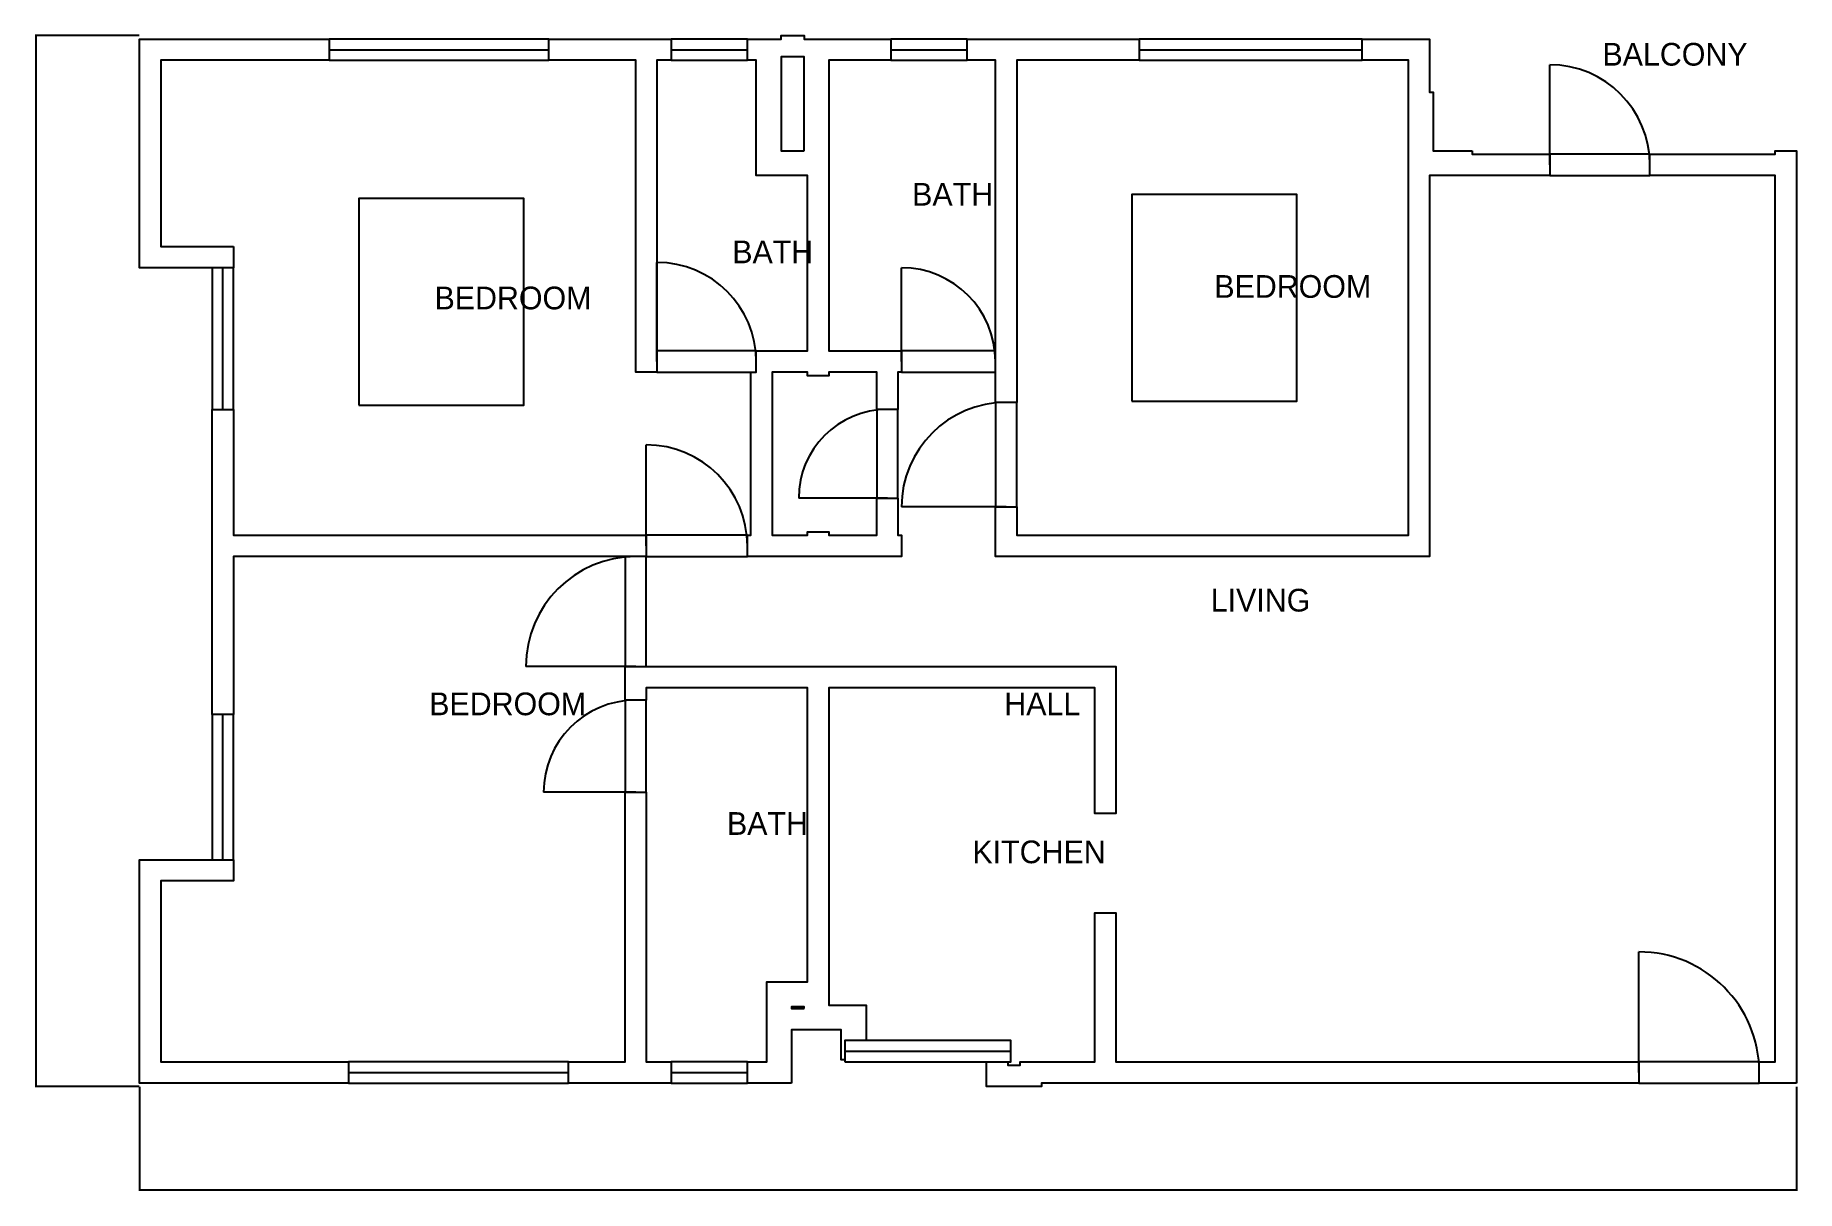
# Model space of a CAD drawing. Extents: x -47 to 625, y 69 to 510.
import ezdxf

# ---------------------------------------------------------------- set-up
doc = ezdxf.new("R2010")
doc.units = 0
for name, color, linetype in [('A-ANNO-DIMS', 7, 'Continuous'), ('A-FURN', 7, 'Continuous'), ('ANNO', 7, 'Continuous'), ('DOOR', 7, 'Continuous'), ('WALL', 7, 'Continuous'), ('WINDOW', 7, 'Continuous')]:
    doc.layers.add(name, color=color, linetype=linetype)
doc.styles.add('OpenSansCondensed-Light', font='OpenSansCondensed-Light.ttf')
doc.dimstyles.new('EZDXF', dxfattribs={"dimtxt": 0.25, "dimasz": 0.175, "dimexe": 0.375, "dimexo": 0.125, "dimgap": 0.1, "dimtad": 1, "dimlfac": 100, "dimzin": 12, "dimdsep": 46, "dimtxsty": 'OpenSansCondensed-Light', "dimblk": 'ARCHTICK', "dimcen": 2.5, "dimazin": 3, "dimtfac": 0.5, "dimtmove": 2, "dimatfit": 3})

# ---------------------------------------------------------------- blocks, each defined once
blk = doc.blocks.new('_ARCHTICK')
at = {"color": 0, "linetype": 'BYBLOCK', "const_width": 0.15}
blk.add_lwpolyline([(-0.5, -0.5), (0.5, 0.5)], dxfattribs=at)

msp = doc.modelspace()

# ---------------------------------------------------------------- linework, layer by layer
at = {"layer": 'A-FURN'}
for points in [[(76.89322, 368.74897), (139.88535, 368.74897), (139.88535, 447.48913), (76.89322, 447.48913)], [(371.74918, 370.29734), (434.74131, 370.29734), (434.74131, 449.0375), (371.74918, 449.0375)]]:
    msp.add_lwpolyline(points, close=True, dxfattribs=at)
at = {"layer": 'DOOR'}
for p, q in [((531.18181, 460.36884), (531.18181, 498.5639)), ((190.63732, 385.33074), (190.63732, 423.1878)), ((283.92792, 385.33074), (283.92792, 421.15974)), ((186.5812, 315.02478), (186.5812, 353.55786)), ((278.51977, 333.26409), (244.69242, 333.26409)), ((323.81303, 329.8972), (283.92792, 329.8972)), ((182.52509, 269.0555), (140.61192, 269.0555)), ((182.52509, 221.05816), (147.37211, 221.05816)), ((565.15176, 114.24719), (565.15176, 160.21647))]:
    msp.add_line(p, q, dxfattribs=at)
for points in [[(531.18181, 456.31272), (569.37688, 456.31272), (569.37688, 464.42495), (531.18181, 464.42495)], [(190.63732, 381.27463), (228.49437, 381.27463), (228.49437, 389.38686), (190.63732, 389.38686)], [(283.92792, 381.27463), (319.75692, 381.27463), (319.75692, 389.38686), (283.92792, 389.38686)], [(327.86914, 329.8972), (327.86914, 369.78231), (319.75692, 369.78231), (319.75692, 329.8972)], [(282.57588, 333.26409), (282.57588, 367.09144), (274.46365, 367.09144), (274.46365, 333.26409)], [(186.5812, 310.96867), (225.11428, 310.96867), (225.11428, 319.0809), (186.5812, 319.0809)], [(186.5812, 269.0555), (186.5812, 310.96867), (178.46898, 310.96867), (178.46898, 269.0555)], [(186.5812, 221.05816), (186.5812, 256.21114), (178.46898, 256.21114), (178.46898, 221.05816)], [(565.15176, 110.19107), (611.12104, 110.19107), (611.12104, 118.3033), (565.15176, 118.3033)]]:
    msp.add_lwpolyline(points, close=True, dxfattribs=at)
for centre, radius, start, end in [((531.18181, 460.36884), 38.19507, 0, 90), ((190.63732, 385.33074), 37.85706, 0, 90), ((283.92792, 385.33074), 35.829, 0, 90), ((323.81303, 329.8972), 39.88511, 90, 180), ((278.51977, 333.26409), 33.82735, 90, 180), ((186.5812, 315.02478), 38.53307, 0, 90), ((182.52509, 269.0555), 41.91317, 90, 180), ((182.52509, 221.05816), 35.15298, 90, 180), ((565.15176, 114.24719), 45.96928, 0, 90)]:
    msp.add_arc(centre, radius, start, end, dxfattribs=at)
at = {"layer": 'WALL'}
for points in [[(29.06881, 429.27197), (29.06881, 421.15974), (-6.76019, 421.15974), (-6.76019, 508.36618), (65.57383, 508.36618), (65.57383, 500.25395), (1.35204, 500.25395), (1.35204, 429.27197)], [(149.40017, 500.25395), (149.40017, 508.36618), (196.04547, 508.36618), (196.04547, 500.25395), (190.63732, 500.25395), (190.63732, 381.27463), (182.52509, 381.27463), (182.52509, 500.25395)], [(282.57588, 367.09144), (282.57588, 367.09144), (274.46365, 367.09144), (274.46365, 381.27463), (256.21114, 381.27463), (256.21114, 379.92259), (248.09892, 379.92259), (248.09892, 381.27463), (234.57854, 381.27463), (234.57854, 319.0809), (248.09892, 319.0809), (248.09892, 320.43293), (256.21114, 320.43293), (256.21114, 319.0809), (274.46365, 319.0809), (274.46365, 333.26409), (282.57588, 333.26409), (282.57588, 333.26409), (282.57588, 319.0809), (283.92792, 319.0809), (283.92792, 310.96867), (225.11428, 310.96867), (225.11428, 319.0809), (226.46631, 319.0809), (226.46631, 381.27463), (228.49437, 381.27463), (228.49437, 389.38686), (248.09892, 389.38686), (248.09892, 456.31272), (228.49437, 456.31272), (228.49437, 500.25395), (225.11428, 500.25395), (225.11428, 508.36618), (237.95864, 508.36618), (237.95864, 509.71821), (246.74688, 509.71821), (246.74688, 508.36618), (279.8718, 508.36618), (279.8718, 500.25395), (256.21114, 500.25395), (256.21114, 389.38686), (283.92792, 389.38686), (283.92792, 381.27463), (282.57588, 381.27463)], [(308.94061, 500.25395), (308.94061, 508.36618), (374.51444, 508.36618), (374.51444, 500.25395), (327.86914, 500.25395), (327.86914, 369.78231), (319.75692, 369.78231), (319.75692, 500.25395)], [(501.60599, 465.77699), (501.60599, 464.42495), (531.18181, 464.42495), (531.18181, 456.31272), (485.38153, 456.31272), (485.38153, 310.96867), (319.75692, 310.96867), (319.75692, 329.8972), (327.86914, 329.8972), (327.86914, 319.0809), (477.26931, 319.0809), (477.26931, 500.25395), (459.69282, 500.25395), (459.69282, 508.36618), (485.38153, 508.36618), (485.38153, 488.08561), (486.73357, 488.08561), (486.73357, 465.77699)], [(246.74688, 465.77699), (246.74688, 501.60599), (237.95864, 501.60599), (237.95864, 465.77699)], [(625.31744, 110.19107), (611.12104, 110.19107), (611.12104, 118.3033), (617.20521, 118.3033), (617.20521, 456.31272), (569.37688, 456.31272), (569.37688, 464.42495), (617.20521, 464.42495), (617.20521, 465.77699), (625.31744, 465.77699)], [(29.06881, 250.80299), (20.95658, 250.80299), (20.95658, 367.07824), (29.06881, 367.07824), (29.06881, 319.0809), (186.5812, 319.0809), (186.5812, 310.96867), (29.06881, 310.96867)], [(242.01475, 110.19107), (225.11428, 110.19107), (225.11428, 118.3033), (232.55048, 118.3033), (232.55048, 148.72415), (248.09892, 148.72415), (248.09892, 260.94328), (186.5812, 260.94328), (186.5812, 256.21114), (178.46898, 256.21114), (178.46898, 269.0555), (365.7262, 269.0555), (365.7262, 212.94594), (357.61397, 212.94594), (357.61397, 260.94328), (256.21114, 260.94328), (256.21114, 139.9359), (270.40754, 139.9359), (270.40754, 126.41552), (262.29531, 126.41552), (262.29531, 118.97932), (260.94328, 118.97932), (260.94328, 130.47164), (242.01475, 130.47164)], [(156.83637, 110.19107), (156.83637, 118.3033), (178.46898, 118.3033), (178.46898, 221.05816), (186.5812, 221.05816), (186.5812, 118.3033), (196.04547, 118.3033), (196.04547, 110.19107)], [(73.01004, 118.3033), (73.01004, 110.19107), (-6.76019, 110.19107), (-6.76019, 195.36945), (29.06881, 195.36945), (29.06881, 187.25722), (1.35204, 187.25722), (1.35204, 118.3033)], [(324.48905, 118.3033), (324.48905, 116.95126), (329.22118, 116.95126), (329.22118, 118.3033), (357.61397, 118.3033), (357.61397, 175.08888), (365.7262, 175.08888), (365.7262, 118.3033), (565.15176, 118.3033), (565.15176, 110.19107), (337.33341, 110.19107), (337.33341, 108.83903), (316.37682, 108.83903), (316.37682, 118.3033)], [(246.74688, 138.58386), (246.74688, 139.25988), (242.01475, 139.25988), (242.01475, 138.58386)]]:
    msp.add_lwpolyline(points, close=True, dxfattribs=at)
at = {"layer": 'WINDOW'}
for p, q in [((65.57383, 504.31006), (149.40017, 504.31006)), ((196.04547, 504.31006), (225.11428, 504.31006)), ((279.8718, 504.31006), (308.94061, 504.31006)), ((374.51444, 504.31006), (459.69282, 504.31006)), ((25.0127, 367.07824), (25.0127, 421.15974)), ((25.0127, 195.36945), (25.0127, 250.80299)), ((262.29531, 122.35941), (325.59946, 122.35941)), ((73.01004, 114.24719), (156.83637, 114.24719)), ((196.04547, 114.24719), (225.11428, 114.24719))]:
    msp.add_line(p, q, dxfattribs=at)
for points in [[(65.57383, 500.25395), (149.40017, 500.25395), (149.40017, 508.36618), (65.57383, 508.36618)], [(196.04547, 500.25395), (225.11428, 500.25395), (225.11428, 508.36618), (196.04547, 508.36618)], [(279.8718, 500.25395), (308.94061, 500.25395), (308.94061, 508.36618), (279.8718, 508.36618)], [(374.51444, 500.25395), (459.69282, 500.25395), (459.69282, 508.36618), (374.51444, 508.36618)], [(29.06881, 367.07824), (29.06881, 421.15974), (20.95658, 421.15974), (20.95658, 367.07824)], [(29.06881, 195.36945), (29.06881, 250.80299), (20.95658, 250.80299), (20.95658, 195.36945)], [(262.29531, 118.3033), (325.59946, 118.3033), (325.59946, 126.41552), (262.29531, 126.41552)], [(73.01004, 110.19107), (156.83637, 110.19107), (156.83637, 118.3033), (73.01004, 118.3033)], [(196.04547, 110.19107), (225.11428, 110.19107), (225.11428, 118.3033), (196.04547, 118.3033)]]:
    msp.add_lwpolyline(points, close=True, dxfattribs=at)

# ---------------------------------------------------------------- texts
at = {"layer": 'ANNO'}
for s, p in [('BALCONY', (551.29337, 498.22589)), ('BATH', (287.98403, 444.8204)), ('BATH', (219.36812, 422.84979)), ('BEDROOM', (403.24524, 409.66742)), ('BEDROOM', (105.79695, 405.2733)), ('LIVING', (401.89321, 290.01209)), ('BEDROOM', (103.76889, 250.46498)), ('HALL', (323.13701, 250.46498)), ('BATH', (217.34006, 204.83371)), ('KITCHEN', (310.96831, 194.01741))]:
    msp.add_text(s, height=8.661417, dxfattribs=at).set_placement(p)

# ---------------------------------------------------------------- dimensions: what is measured, and where the dimension line sits
at = {"layer": 'A-ANNO-DIMS'}
msp.add_linear_dim(base=(-46.13027, 108.83903), p1=(-6.76019, 108.83903), p2=(-6.76019, 509.71821), angle=90, dimstyle='EZDXF', dxfattribs=at).render()
msp.add_linear_dim(base=(-6.76019, 69.46896), p1=(-6.76019, 108.83903), p2=(625.31744, 108.83903), dimstyle='EZDXF', dxfattribs=at).render()

doc.saveas('drawing.dxf')
